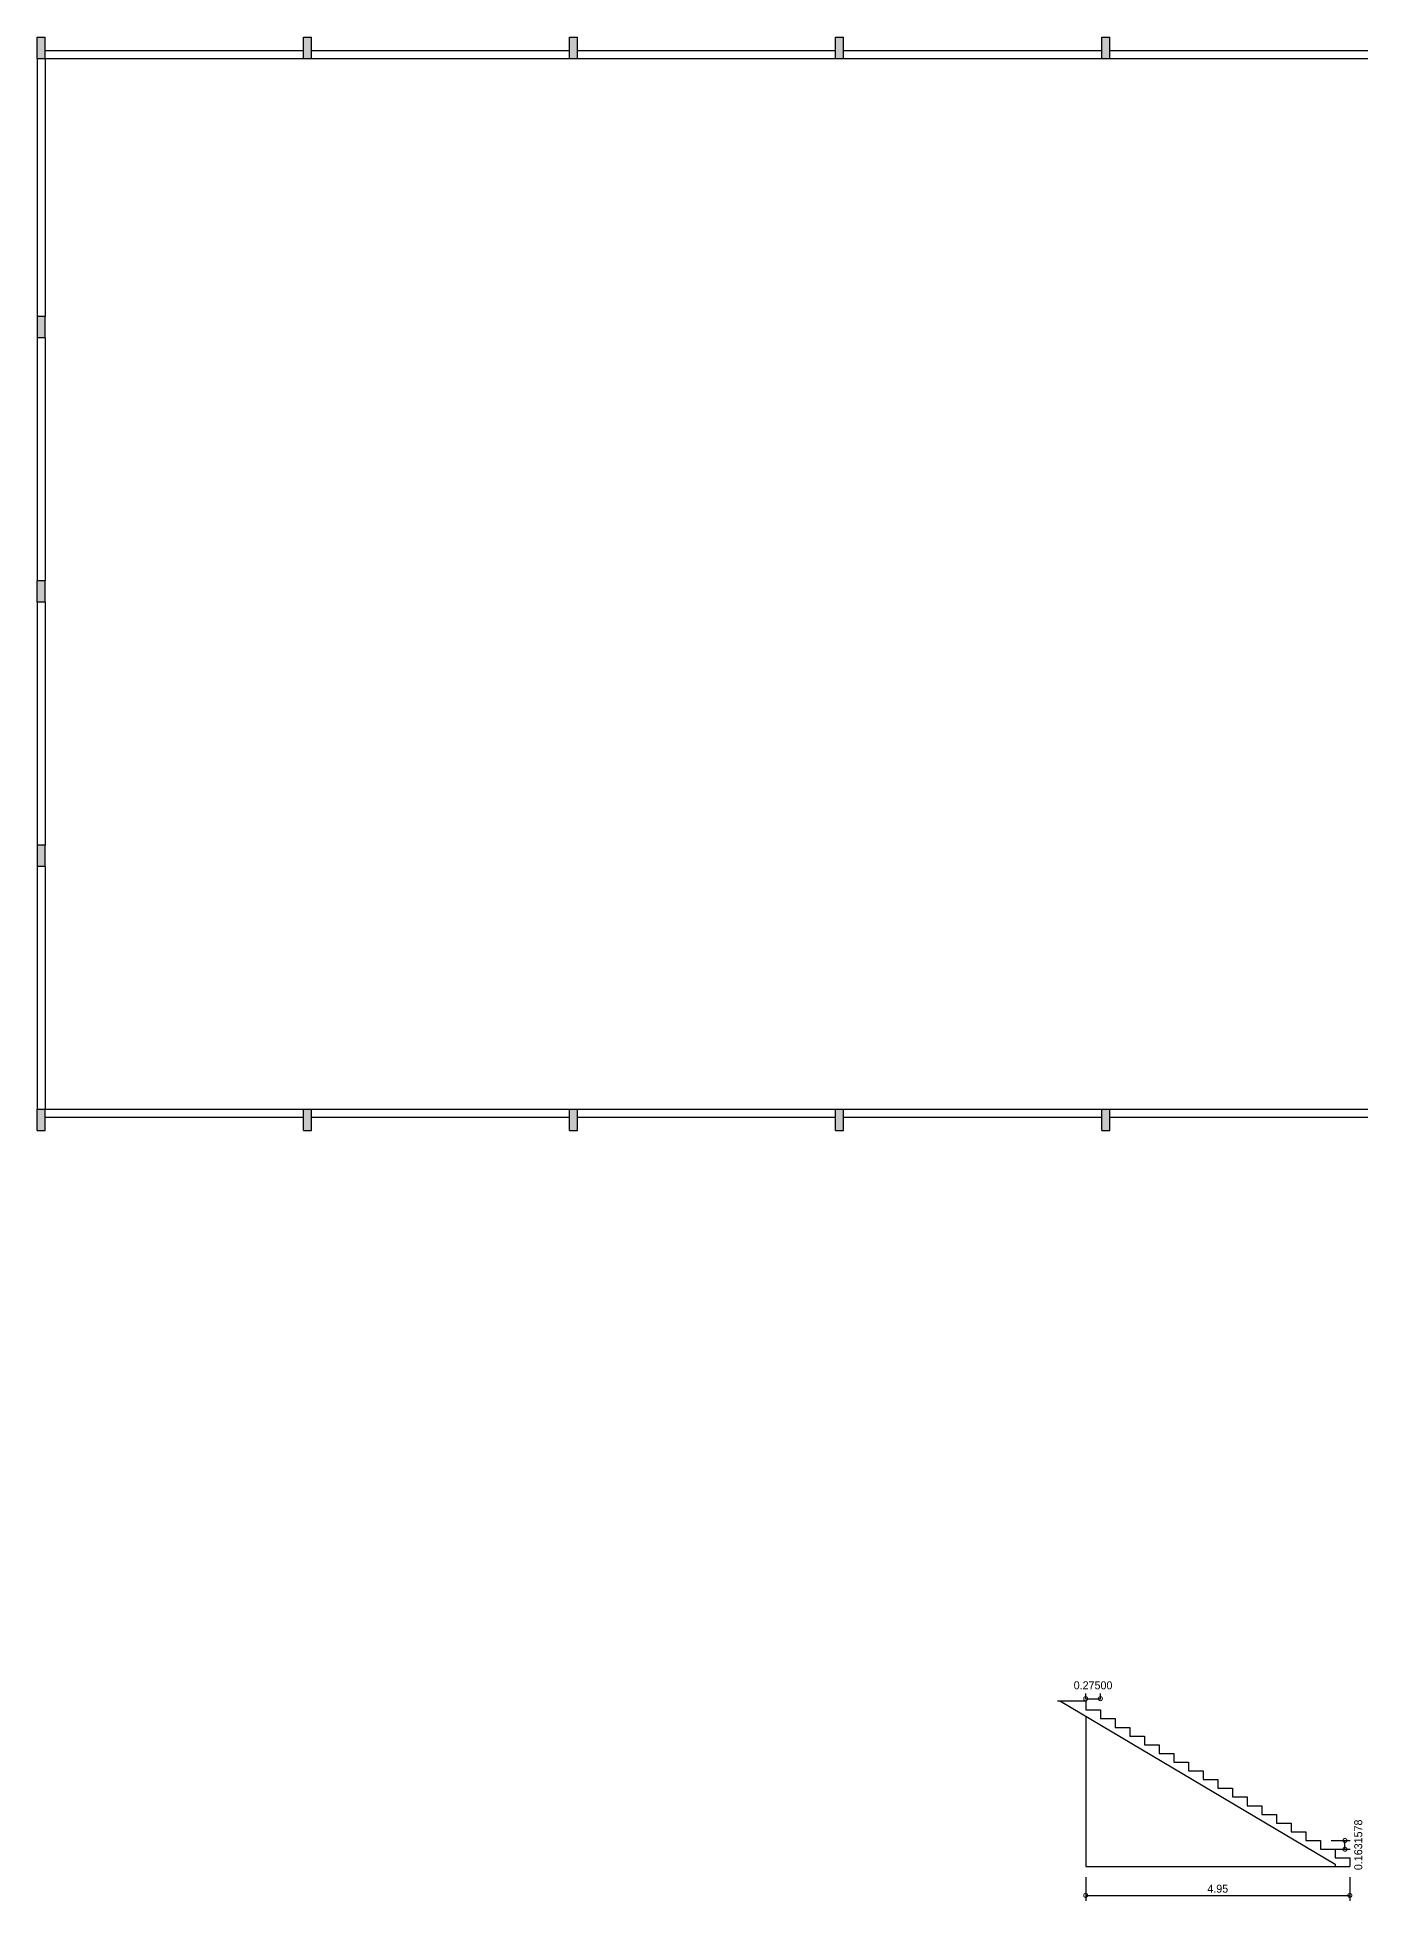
# Model space of a CAD drawing. Extents: x 10 to 180, y 167 to 221.
# Drawn here: x 9.74 to 34.63, y 180.71 to 215.65 of the extents above; entities that cross this region are included whole.
import ezdxf

# ---------------------------------------------------------------- set-up
doc = ezdxf.new("R2010")
doc.units = 0
doc.layers.get('0').update_dxf_attribs({"linetype": 'CONTINUOUS'})
doc.layers.get('DEFPOINTS').update_dxf_attribs({"linetype": 'CONTINUOUS'})
doc.layers.add('PAREDES', color=5, linetype='CONTINUOUS')
doc.layers.add('PILARES', color=4, linetype='CONTINUOUS')
doc.dimstyles.get("Standard").update_dxf_attribs({"dimscale": 0, "dimtxt": 0.15, "dimasz": 0.15, "dimexe": 0.1, "dimexo": 0.2, "dimgap": 0.05, "dimtad": 1, "dimzin": 1, "dimdsep": 46, "dimtxsty": 'Standard', "dimblk1": 'DOTSMALL', "dimblk2": 'DOTSMALL', "dimsah": 1, "dimcen": 2.5, "dimadec": 0, "dimazin": 0, "dimtfac": 1, "dimtmove": 2, "dimatfit": 3, "dimldrblk": 'DOTSMALL', "dimfxl": 1, "dimtolj": 1, "dimtzin": 1, "dimarcsym": 0})

# ---------------------------------------------------------------- blocks, each defined once
blk = doc.blocks.new('_DOTSMALL')
at = {"color": 0, "linetype": 'ByBlock', "const_width": 0.5}
blk.add_lwpolyline([(-0.0625, 0, 1), (0.0625, 0, 1)], format="xyb", close=True, dxfattribs=at)
blk = doc.blocks.new('*D11')
at = {"color": 0, "linetype": 'ByBlock'}
for p, q in [((33.986, 181.842), (34.345, 181.842)), ((34.245, 181.679), (34.245, 181.842)), ((33.986, 181.679), (34.345, 181.679))]:
    blk.add_line(p, q, dxfattribs=at)
at = {"layer": 'DEFPOINTS', "color": 0, "linetype": 'ByBlock'}
for p in [(33.786, 181.842), (34.245, 181.842), (33.786, 181.679)]:
    blk.add_point(p, dxfattribs=at)
at = {"color": 0, "linetype": 'ByBlock', "xscale": 0.15, "yscale": 0.15, "zscale": 0.15}
for p, rotation in [((34.245, 181.842), 90), ((34.245, 181.679), 270)]:
    blk.add_blockref('_DOTSMALL', p, dxfattribs=dict(at, rotation=rotation))
at = {"color": 0, "linetype": 'ByBlock', "insert": (34.495, 181.761), "char_height": 0.15, "attachment_point": 5, "rotation": 90}
blk.add_mtext('\\A1;0.1631578', dxfattribs=at)
blk = doc.blocks.new('*D9')
at = {"color": 0, "linetype": 'ByBlock'}
for p, q in [((29.386, 181.153), (29.386, 180.713)), ((34.336, 181.153), (34.336, 180.713)), ((29.386, 180.813), (34.336, 180.813))]:
    blk.add_line(p, q, dxfattribs=at)
at = {"layer": 'DEFPOINTS', "color": 0, "linetype": 'ByBlock'}
for p in [(29.386, 181.353), (34.336, 181.353), (34.336, 180.813)]:
    blk.add_point(p, dxfattribs=at)
at = {"color": 0, "linetype": 'ByBlock', "xscale": 0.15, "yscale": 0.15, "zscale": 0.15, "rotation": 180}
blk.add_blockref('_DOTSMALL', (29.386, 180.813), dxfattribs=at)
at = {"color": 0, "linetype": 'ByBlock', "xscale": 0.15, "yscale": 0.15, "zscale": 0.15}
blk.add_blockref('_DOTSMALL', (34.336, 180.813), dxfattribs=at)
at = {"color": 0, "linetype": 'ByBlock', "insert": (31.861, 180.938), "char_height": 0.15, "attachment_point": 5}
blk.add_mtext('\\A1;4.95', dxfattribs=at)
blk = doc.blocks.new('*D10')
at = {"color": 0, "linetype": 'ByBlock'}
for p, q in [((29.386, 184.49), (29.386, 184.601)), ((29.386, 184.501), (29.661, 184.501)), ((29.661, 184.49), (29.661, 184.601))]:
    blk.add_line(p, q, dxfattribs=at)
at = {"layer": 'DEFPOINTS', "color": 0, "linetype": 'ByBlock'}
for p in [(29.661, 184.501), (29.386, 184.29), (29.661, 184.29)]:
    blk.add_point(p, dxfattribs=at)
at = {"color": 0, "linetype": 'ByBlock', "xscale": 0.15, "yscale": 0.15, "zscale": 0.15, "rotation": 180}
blk.add_blockref('_DOTSMALL', (29.386, 184.501), dxfattribs=at)
at = {"color": 0, "linetype": 'ByBlock', "xscale": 0.15, "yscale": 0.15, "zscale": 0.15}
blk.add_blockref('_DOTSMALL', (29.661, 184.501), dxfattribs=at)
at = {"color": 0, "linetype": 'ByBlock', "insert": (29.524, 184.751), "char_height": 0.15, "attachment_point": 5}
blk.add_mtext('\\A1;0.27500', dxfattribs=at)

msp = doc.modelspace()

# ---------------------------------------------------------------- hatches: boundary and pattern name
at = {"layer": 'PILARES'}
h = msp.add_hatch(color=256, dxfattribs=at)
h.paths.add_polyline_path([(9.73735067, 215.25208926), (9.88735067, 215.25208926), (9.88735067, 215.65208926), (9.73735067, 215.65208926)])
h.paths.add_polyline_path([(14.72485067, 215.25208926), (14.87485067, 215.25208926), (14.87485067, 215.65208926), (14.72485067, 215.65208926)])
h.paths.add_polyline_path([(19.86235067, 215.65208926), (19.71235067, 215.65208926), (19.71235067, 215.25208926), (19.86235067, 215.25208926)])
h = msp.add_hatch(color=256, dxfattribs=at)
h.paths.add_polyline_path([(24.84985067, 215.65208926), (24.69985067, 215.65208926), (24.69985067, 215.25208926), (24.84985067, 215.25208926)])
h.paths.add_polyline_path([(29.83735067, 215.65208926), (29.68735067, 215.65208926), (29.68735067, 215.25208926), (29.83735067, 215.25208926)])
h = msp.add_hatch(color=256, dxfattribs=at)
h.paths.add_polyline_path([(9.88735067, 205.46208926), (9.73735067, 205.46208926), (9.73735067, 205.06208926), (9.88735067, 205.06208926)])
h.paths.add_polyline_path([(9.88735067, 210.41708926), (9.73735067, 210.41708926), (9.73735067, 210.01708926), (9.88735067, 210.01708926)])
h = msp.add_hatch(color=256, dxfattribs=at)
h.paths.add_polyline_path([(9.88735067, 195.55208926), (9.73735067, 195.55208926), (9.73735067, 195.15208926), (9.88735067, 195.15208926)])
h.paths.add_polyline_path([(14.87485067, 195.55208926), (14.72485067, 195.55208926), (14.72485067, 195.15208926), (14.87485067, 195.15208926)])
h.paths.add_polyline_path([(9.88735067, 200.50708926), (9.73735067, 200.50708926), (9.73735067, 200.10708926), (9.88735067, 200.10708926)])
h = msp.add_hatch(color=256, dxfattribs=at)
h.paths.add_polyline_path([(29.83735067, 195.55208926), (29.68735067, 195.55208926), (29.68735067, 195.15208926), (29.83735067, 195.15208926)])
h.paths.add_polyline_path([(24.69985067, 195.15208926), (24.84985067, 195.15208926), (24.84985067, 195.55208926), (24.69985067, 195.55208926)])
h.paths.add_polyline_path([(19.71235067, 195.15208926), (19.86235067, 195.15208926), (19.86235067, 195.55208926), (19.71235067, 195.55208926)])

# ---------------------------------------------------------------- linework, layer by layer
for p, q in [((29.38613526, 184.4530235), (28.86002061, 184.4530235)), ((28.91515113, 184.4530235), (34.06113526, 181.3999055)), ((29.38613526, 184.4530235), (29.38613526, 184.2898639)), ((29.38613526, 184.2898639), (29.66113526, 184.2898639)), ((29.38613526, 184.1735881), (29.38613526, 181.3530235)), ((29.66113526, 184.2898639), (29.66113526, 184.1267061)), ((29.66113526, 184.1267061), (29.93613526, 184.1267061)), ((29.93613526, 184.1267061), (29.93613526, 183.9635483)), ((29.93613526, 183.9635483), (30.21113526, 183.9635483)), ((29.93613526, 183.9635483), (30.21113526, 183.9635483)), ((30.21113526, 183.9635483), (30.21113526, 183.8003905)), ((30.21113526, 183.8003905), (30.48613526, 183.8003905)), ((30.48613526, 183.8003905), (30.48613526, 183.6372327)), ((30.48613526, 183.6372327), (30.76113526, 183.6372327)), ((30.76113526, 183.6372327), (30.76113526, 183.4740749)), ((30.76113526, 183.4740749), (31.03613526, 183.4740749)), ((31.03613526, 183.4740749), (31.03613526, 183.3109171)), ((31.03613526, 183.3109171), (31.31113526, 183.3109171)), ((31.31113526, 183.3109171), (31.31113526, 183.1477593)), ((31.31113526, 183.1477593), (31.58613526, 183.1477593)), ((31.58613526, 183.1477593), (31.58613526, 182.9846015)), ((31.58613526, 182.9846015), (31.86113526, 182.9846015)), ((31.86113526, 182.9846015), (31.86113526, 182.8214437)), ((31.86113526, 182.8214437), (32.13613526, 182.8214437)), ((32.13613526, 182.8214437), (32.13613526, 182.6582859)), ((32.13613526, 182.6582859), (32.41113526, 182.6582859)), ((32.41113526, 182.6582859), (32.41113526, 182.4951281)), ((32.41113526, 182.4951281), (32.68613526, 182.4951281)), ((32.68613526, 182.4951281), (32.68613526, 182.3319703)), ((32.68613526, 182.3319703), (32.96113526, 182.3319703)), ((32.96113526, 182.3319703), (32.96113526, 182.1688125)), ((32.96113526, 182.1688125), (33.23613526, 182.1688125)), ((33.23613526, 182.1688125), (33.23613526, 182.0056547)), ((33.23613526, 182.0056547), (33.51113526, 182.0056547)), ((33.51113526, 182.0056547), (33.51113526, 181.8424969)), ((33.51113526, 181.8424969), (33.78613526, 181.8424969)), ((33.51113526, 181.8424969), (33.78613526, 181.8424969)), ((33.78613526, 181.8424969), (33.78613526, 181.6793391)), ((33.78613526, 181.8424969), (33.78613526, 181.6793391)), ((29.38613526, 181.3530235), (34.33613526, 181.3530235)), ((33.78613526, 181.6793391), (34.06113526, 181.6793391)), ((33.78613526, 181.6793391), (34.06113526, 181.6793391)), ((34.06113526, 181.6793391), (34.06113526, 181.5161813)), ((34.06113526, 181.5161813), (34.33613526, 181.5161813)), ((34.06113526, 181.3999055), (34.06113526, 181.3530235)), ((34.33613526, 181.5161813), (34.33613526, 181.3530235))]:
    msp.add_line(p, q)
at = {"layer": 'PAREDES'}
for p, q in [((9.73735067, 215.25208926), (9.73735067, 210.41708926)), ((9.88735067, 215.40208926), (14.72485067, 215.40208926)), ((9.88735067, 215.25208926), (14.72485067, 215.25208926)), ((9.88735067, 215.25208926), (9.88735067, 210.41708926)), ((14.87485067, 215.40208926), (19.71235067, 215.40208926)), ((14.87485067, 215.25208926), (19.71235067, 215.25208926)), ((19.86235067, 215.40208926), (24.69985067, 215.40208926)), ((19.86235067, 215.25208926), (24.69985067, 215.25208926)), ((24.84985067, 215.40208926), (29.68735067, 215.40208926)), ((24.84985067, 215.25208926), (29.68735067, 215.25208926)), ((29.83735067, 215.40208926), (34.67485067, 215.40208926)), ((29.83735067, 215.25208926), (34.67485067, 215.25208926)), ((9.73735067, 210.01708926), (9.73735067, 205.46208926)), ((9.88735067, 210.01708926), (9.88735067, 205.46208926)), ((9.73735067, 205.06208926), (9.73735067, 200.50708926)), ((9.88735067, 205.06208926), (9.88735067, 200.50708926)), ((9.73735067, 200.10708926), (9.73735067, 195.55208926)), ((9.88735067, 200.10708926), (9.88735067, 195.55208926)), ((9.88735067, 195.55208926), (14.72485067, 195.55208926)), ((9.88735067, 195.40208926), (14.72485067, 195.40208926)), ((14.87485067, 195.55208926), (19.71235067, 195.55208926)), ((14.87485067, 195.40208926), (19.71235067, 195.40208926)), ((19.86235067, 195.55208926), (24.69985067, 195.55208926)), ((19.86235067, 195.40208926), (24.69985067, 195.40208926)), ((24.84985067, 195.55208926), (29.68735067, 195.55208926)), ((24.84985067, 195.40208926), (29.68735067, 195.40208926)), ((29.83735067, 195.55208926), (34.67485067, 195.55208926)), ((29.83735067, 195.40208926), (34.67485067, 195.40208926))]:
    msp.add_line(p, q, dxfattribs=at)
at = {"layer": 'PILARES'}
for p, q in [((9.73735067, 215.25208926), (9.73735067, 215.65208926)), ((9.73735067, 215.65208926), (9.88735067, 215.65208926)), ((9.88735067, 215.25208926), (9.88735067, 215.65208926)), ((14.72485067, 215.25208926), (14.72485067, 215.65208926)), ((14.72485067, 215.65208926), (14.87485067, 215.65208926)), ((14.87485067, 215.25208926), (14.87485067, 215.65208926)), ((19.71235067, 215.25208926), (19.71235067, 215.65208926)), ((19.71235067, 215.65208926), (19.86235067, 215.65208926)), ((19.86235067, 215.25208926), (19.86235067, 215.65208926)), ((24.69985067, 215.25208926), (24.69985067, 215.65208926)), ((24.69985067, 215.65208926), (24.84985067, 215.65208926)), ((24.84985067, 215.25208926), (24.84985067, 215.65208926)), ((29.68735067, 215.25208926), (29.68735067, 215.65208926)), ((29.68735067, 215.65208926), (29.83735067, 215.65208926)), ((29.83735067, 215.25208926), (29.83735067, 215.65208926)), ((9.73735067, 215.25208926), (9.88735067, 215.25208926)), ((14.72485067, 215.25208926), (14.87485067, 215.25208926)), ((19.71235067, 215.25208926), (19.86235067, 215.25208926)), ((24.69985067, 215.25208926), (24.84985067, 215.25208926)), ((29.68735067, 215.25208926), (29.83735067, 215.25208926)), ((9.88735067, 210.41708926), (9.73735067, 210.41708926)), ((9.73735067, 210.41708926), (9.73735067, 210.01708926)), ((9.88735067, 210.01708926), (9.88735067, 210.41708926)), ((9.88735067, 210.01708926), (9.73735067, 210.01708926)), ((9.88735067, 205.46208926), (9.73735067, 205.46208926)), ((9.73735067, 205.06208926), (9.73735067, 205.46208926)), ((9.88735067, 205.06208926), (9.88735067, 205.46208926)), ((9.88735067, 205.06208926), (9.73735067, 205.06208926)), ((9.88735067, 200.50708926), (9.73735067, 200.50708926)), ((9.73735067, 200.50708926), (9.73735067, 200.10708926)), ((9.88735067, 200.10708926), (9.88735067, 200.50708926)), ((9.88735067, 200.10708926), (9.73735067, 200.10708926)), ((9.73735067, 195.55208926), (9.88735067, 195.55208926)), ((9.73735067, 195.15208926), (9.73735067, 195.55208926)), ((9.88735067, 195.15208926), (9.88735067, 195.55208926)), ((14.72485067, 195.15208926), (14.72485067, 195.55208926)), ((14.72485067, 195.55208926), (14.87485067, 195.55208926)), ((14.87485067, 195.15208926), (14.87485067, 195.55208926)), ((19.71235067, 195.15208926), (19.71235067, 195.55208926)), ((19.71235067, 195.55208926), (19.86235067, 195.55208926)), ((19.86235067, 195.15208926), (19.86235067, 195.55208926)), ((24.69985067, 195.15208926), (24.69985067, 195.55208926)), ((24.69985067, 195.55208926), (24.84985067, 195.55208926)), ((24.84985067, 195.15208926), (24.84985067, 195.55208926)), ((29.68735067, 195.15208926), (29.68735067, 195.55208926)), ((29.68735067, 195.55208926), (29.83735067, 195.55208926)), ((29.83735067, 195.15208926), (29.83735067, 195.55208926)), ((9.73735067, 195.15208926), (9.88735067, 195.15208926)), ((14.72485067, 195.15208926), (14.87485067, 195.15208926)), ((19.71235067, 195.15208926), (19.86235067, 195.15208926)), ((24.69985067, 195.15208926), (24.84985067, 195.15208926)), ((29.68735067, 195.15208926), (29.83735067, 195.15208926))]:
    msp.add_line(p, q, dxfattribs=at)

# ---------------------------------------------------------------- dimensions: what is measured, and where the dimension line sits
for base, p1, p2, override, picture, middle in [((29.66113526, 184.50062719), (29.38613526, 184.2898639), (29.66113526, 184.2898639), {"dimscale": 1, "dimdec": 5, "dimtdec": 5}, '*D10', (29.52363526, 184.75062719)), ((34.33613526, 180.81303881), (29.38613526, 181.3530235), (34.33613526, 181.3530235), {"dimscale": 1}, '*D9', (31.86113526, 180.93803881))]:
    dim = msp.add_linear_dim(base=base, p1=p1, p2=p2, dimstyle='Standard', override=override)
    dim.commit()
    dim.dimension.update_dxf_attribs({"geometry": picture, "text_midpoint": middle})
dim = msp.add_linear_dim(base=(34.2452201, 181.8424969), p1=(33.78613526, 181.6793391), p2=(33.78613526, 181.8424969), angle=90, dimstyle='Standard', override={"dimscale": 1, "dimdec": 7, "dimtdec": 7})
dim.commit()
dim.dimension.update_dxf_attribs({"geometry": '*D11', "text_midpoint": (34.4952201, 181.760918)})

doc.saveas('drawing.dxf')
